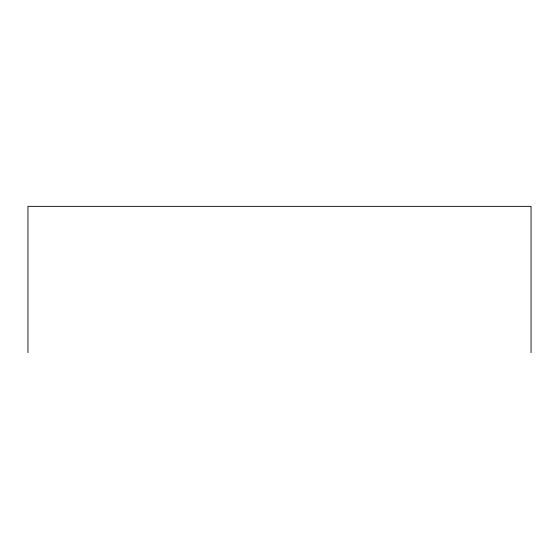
<?xml version="1.0" encoding="UTF-8"?>
<svg xmlns="http://www.w3.org/2000/svg" width="559" height="559" viewBox="0 0 559 559"><rect width="100%" height="100%" fill="white"/><g stroke="black" fill="none" stroke-linecap="round" stroke-linejoin="round"><path stroke-width="0.84" d="M531.05 352.652L531.05 206.348L27.95 206.348L27.95 352.652"/></g></svg>
